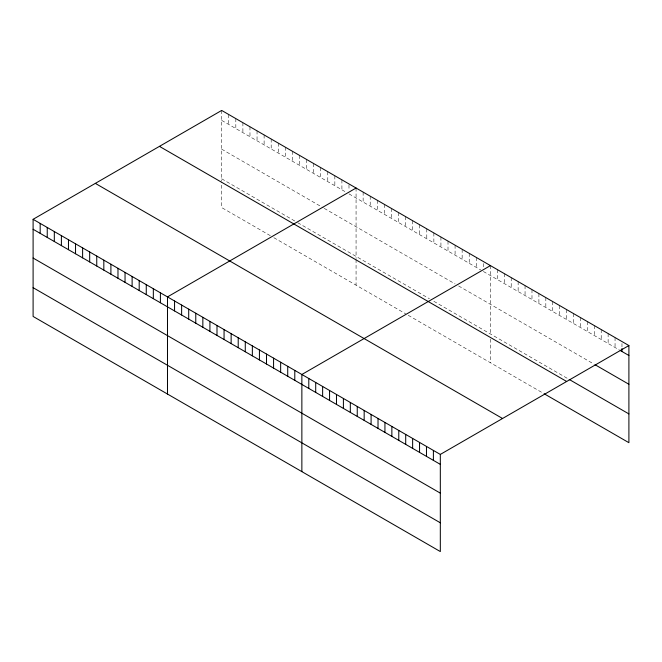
<?xml version="1.0" encoding="UTF-8"?>
<svg xmlns="http://www.w3.org/2000/svg" width="662" height="662" viewBox="0 0 662 662"><rect width="100%" height="100%" fill="white"/><g stroke="black" fill="none" stroke-linecap="round" stroke-linejoin="round"><path stroke-width="0.5" stroke-dasharray="3.31 2.48" d="M221.679 110.438L221.679 180.858M221.679 120.385L345.456 191.848M348.99 193.892L480.72 269.947M483.376 271.478L619.384 349.999M221.679 149.165L323.354 207.86M324.239 208.373L455.084 283.915M458.617 285.959L594.286 364.282M221.679 178.806L296.824 222.192M297.71 222.705L429.439 298.761M433.867 301.309L568.327 378.937M270.303 235.655L221.679 207.578L221.679 181.893M273.845 237.691L405.574 313.747M408.222 315.278L543.229 393.228M621.974 343.537L621.974 347.517M615.056 337.554L615.056 347.5M608.13 333.557L608.13 343.504M601.212 329.56L601.212 339.507M594.286 325.563L594.286 335.51M587.36 321.567L587.36 331.513M580.442 317.57L580.442 327.516M573.515 313.573L573.515 323.519M566.598 309.576L566.598 319.523M559.671 305.579L559.671 315.526M552.753 301.582L552.753 311.529M545.827 297.586L545.827 307.532M538.901 293.589L538.901 303.535M531.983 289.592L531.983 299.538M525.057 285.595L525.057 295.542M518.139 281.598L518.139 291.545M511.213 277.601L511.213 287.548M504.287 273.605L504.287 283.551M497.369 269.608L497.369 279.554M490.443 265.611L490.443 333.979M490.443 339.118L490.443 362.751M483.376 263.517L483.376 267.498M476.301 257.444L476.301 267.39M469.226 253.356L469.226 263.31M462.15 249.276L462.15 259.223M455.084 245.188L455.084 255.143M448.008 241.109L448.008 251.055M440.933 237.029L440.933 246.976M433.867 232.941L433.867 242.888M426.791 228.862L426.791 238.808M419.716 224.774L419.716 234.72M412.641 220.694L412.641 230.641M405.574 216.606L405.574 226.561M398.499 212.527L398.499 222.473M391.424 208.439L391.424 218.394M384.357 204.359L384.357 214.306M377.282 200.272L377.282 210.226M370.207 196.192L370.207 206.139M363.132 192.104L363.132 202.059M356.065 188.025L356.065 258.445M356.065 259.471L356.065 285.165M348.99 184.938L348.99 189.911M341.915 179.857L341.915 189.804M334.848 175.778L334.848 185.724M327.773 171.69L327.773 181.636M320.698 167.61L320.698 177.557M313.623 163.522L313.623 173.477M306.556 159.443L306.556 169.389M299.481 155.355L299.481 165.31M292.405 151.275L292.405 161.222M285.339 147.187L285.339 157.142M278.263 143.108L278.263 153.054M271.188 139.02L271.188 148.975M264.113 134.94L264.113 144.887M257.046 130.853L257.046 140.807M249.971 126.773L249.971 136.72M242.896 122.693L242.896 132.64M235.829 118.606L235.829 128.552M228.754 114.526L228.754 124.473"/><path stroke-width="0.99" d="M33.1 219.312L440.321 454.422L440.321 551.562L33.1 316.453L33.1 219.312L221.679 110.438L628.9 345.547L628.9 442.688L544.098 393.725M356.065 188.025L167.486 296.899L167.486 394.039M490.443 265.611L301.864 374.485L301.864 471.625M440.321 454.422L628.9 345.547M620.244 350.496L628.9 355.494M595.155 364.787L628.9 384.266M569.188 379.442L628.9 413.916M159.451 146.368L566.672 381.478M95.328 183.382L502.549 418.492M33.1 229.267L440.321 464.368M33.1 258.039L440.321 493.14M33.1 287.68L440.321 522.79M621.974 348.51L621.974 351.497M433.395 450.425L433.395 460.371M426.477 446.428L426.477 456.375M419.551 442.431L419.551 452.378M412.633 438.434L412.633 448.381M405.707 434.438L405.707 444.384M398.781 430.441L398.781 440.387M391.863 426.444L391.863 436.39M384.936 422.447L384.936 432.394M378.019 418.45L378.019 428.397M371.092 414.453L371.092 424.4M364.166 410.457L364.166 420.403M357.248 406.46L357.248 416.406M350.322 402.463L350.322 412.409M343.404 398.466L343.404 408.413M336.478 394.469L336.478 404.416M329.56 390.472L329.56 400.419M322.634 386.476L322.634 396.422M315.708 382.479L315.708 392.425M308.79 378.482L308.79 388.428M294.789 370.406L294.789 380.352M287.722 366.318L287.722 376.264M280.647 362.238L280.647 372.185M273.572 358.15L273.572 368.097M266.505 354.071L266.505 364.017M259.43 349.983L259.43 359.938M252.354 345.903L252.354 355.85M245.279 341.815L245.279 351.77M238.212 337.736L238.212 347.682M231.137 333.648L231.137 343.603M224.062 329.568L224.062 339.515M216.995 325.481L216.995 335.435M209.92 321.401L209.92 331.348M202.845 317.313L202.845 327.268M195.77 313.234L195.77 323.18M188.703 309.154L188.703 319.101M181.628 305.066L181.628 315.013M174.553 300.987L174.553 310.933M160.411 292.819L160.411 302.766M153.336 288.731L153.336 298.686M146.261 284.652L146.261 294.598M139.194 280.564L139.194 290.519M132.119 276.484L132.119 286.431M125.044 272.396L125.044 282.351M117.977 268.317L117.977 278.263M110.902 264.229L110.902 274.184M103.826 260.149L103.826 270.096M96.751 256.062L96.751 266.016M89.684 251.982L89.684 261.929M82.609 247.902L82.609 257.849M75.534 243.815L75.534 253.761M68.467 239.735L68.467 249.682M61.392 235.647L61.392 245.602M54.317 231.568L54.317 241.514M47.242 227.48L47.242 237.435M40.175 223.4L40.175 233.347"/></g></svg>
